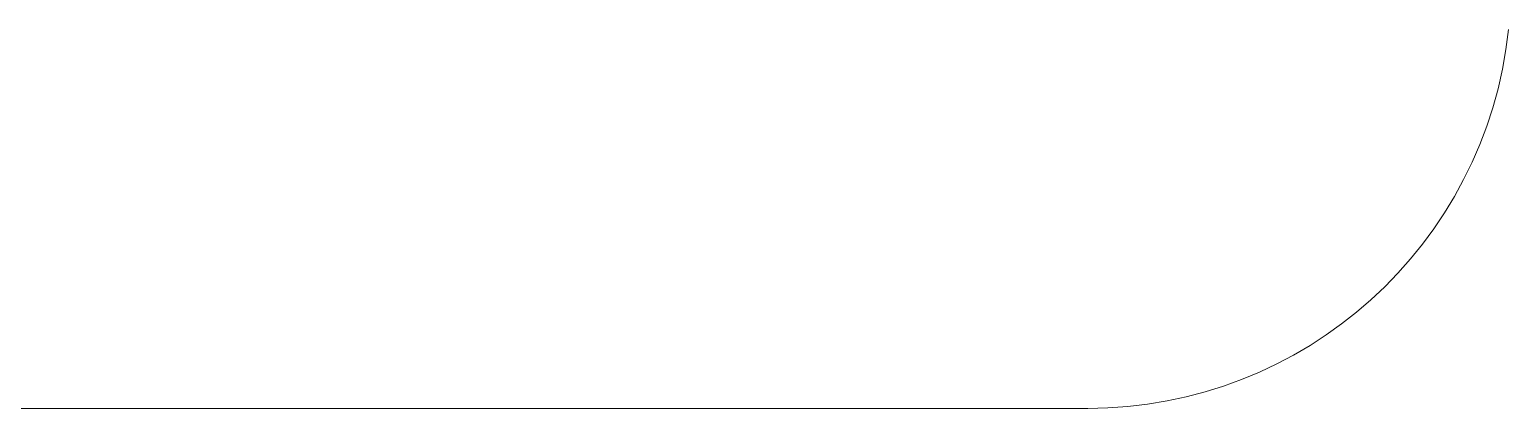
# Model space of a CAD drawing. Header units: metres. Extents: x -232 to 581, y 30 to 789.
# Drawn here: x 228.277 to 228.863, y 469.725 to 469.875 of the extents above; entities that cross this region are included whole.
import ezdxf

# ---------------------------------------------------------------- set-up
doc = ezdxf.new("R2010")
doc.units = ezdxf.units.M
doc.layers.add('baños', color=140, linetype='Continuous', lineweight=0)
doc.styles.get("Standard").update_dxf_attribs({"font": 'arial.ttf'})

# ---------------------------------------------------------------- blocks, each defined once
blk = doc.blocks.new('20.03.2026 LN 09 SEGUNDO NIVEL ARQ')
at = {"layer": 'baños', "color": 5}
blk.add_line((85.62943, -43.29863), (83.11249, -43.29863), dxfattribs=at)
blk.add_arc((85.62943, -43.13116), 0.16747, 270, 354.02879, dxfattribs=at)
at = {"layer": 'baños', "color": 5, "linetype": 'Continuous', "flags": 8}
for tag, p in [('MODELNUMBER', (83.78129, -42.91752, 0)), ('TRADENAME', (83.78129, -42.91756, 0)), ('PRODUCT', (83.78129, -42.9176, 0)), ('MATERIAL', (83.78129, -42.91764, 0)), ('MODELNUMBER', (84.95603, -42.91752, 0)), ('TRADENAME', (84.95603, -42.91756, 0)), ('MATERIAL', (84.95603, -42.91764, 0)), ('PRODUCT', (84.95603, -42.9176, 0))]:
    blk.add_attdef(tag, p, '', height=0.0000254, rotation=180.00008, dxfattribs=at)
at = {"layer": 'baños', "color": 5, "linetype": 'Continuous'}
for tag, p, rotation in [('MODELNUMBER', (85.8912, -56.99337), 180.00008), ('TRADENAME', (85.89116, -56.99332), 180.00008), ('MATERIAL', (85.89139, -56.99324), 180.00008), ('PRODUCT', (85.89139, -56.99328), 180.00008), ('MODELNUMBER', (86.60077, -56.99337), 179.99992), ('TRADENAME', (86.60077, -56.99332), 179.99992), ('MATERIAL', (86.60077, -56.99324), 179.99992), ('PRODUCT', (86.60077, -56.99328), 179.99992)]:
    blk.add_attdef(tag, p, '', height=0.0000254, rotation=rotation, dxfattribs=at)

msp = doc.modelspace()

# ---------------------------------------------------------------- block references
at = {"color": 1}
msp.add_blockref('20.03.2026 LN 09 SEGUNDO NIVEL ARQ', (143.06677, 513.02392), dxfattribs=at)

doc.saveas('drawing.dxf')
